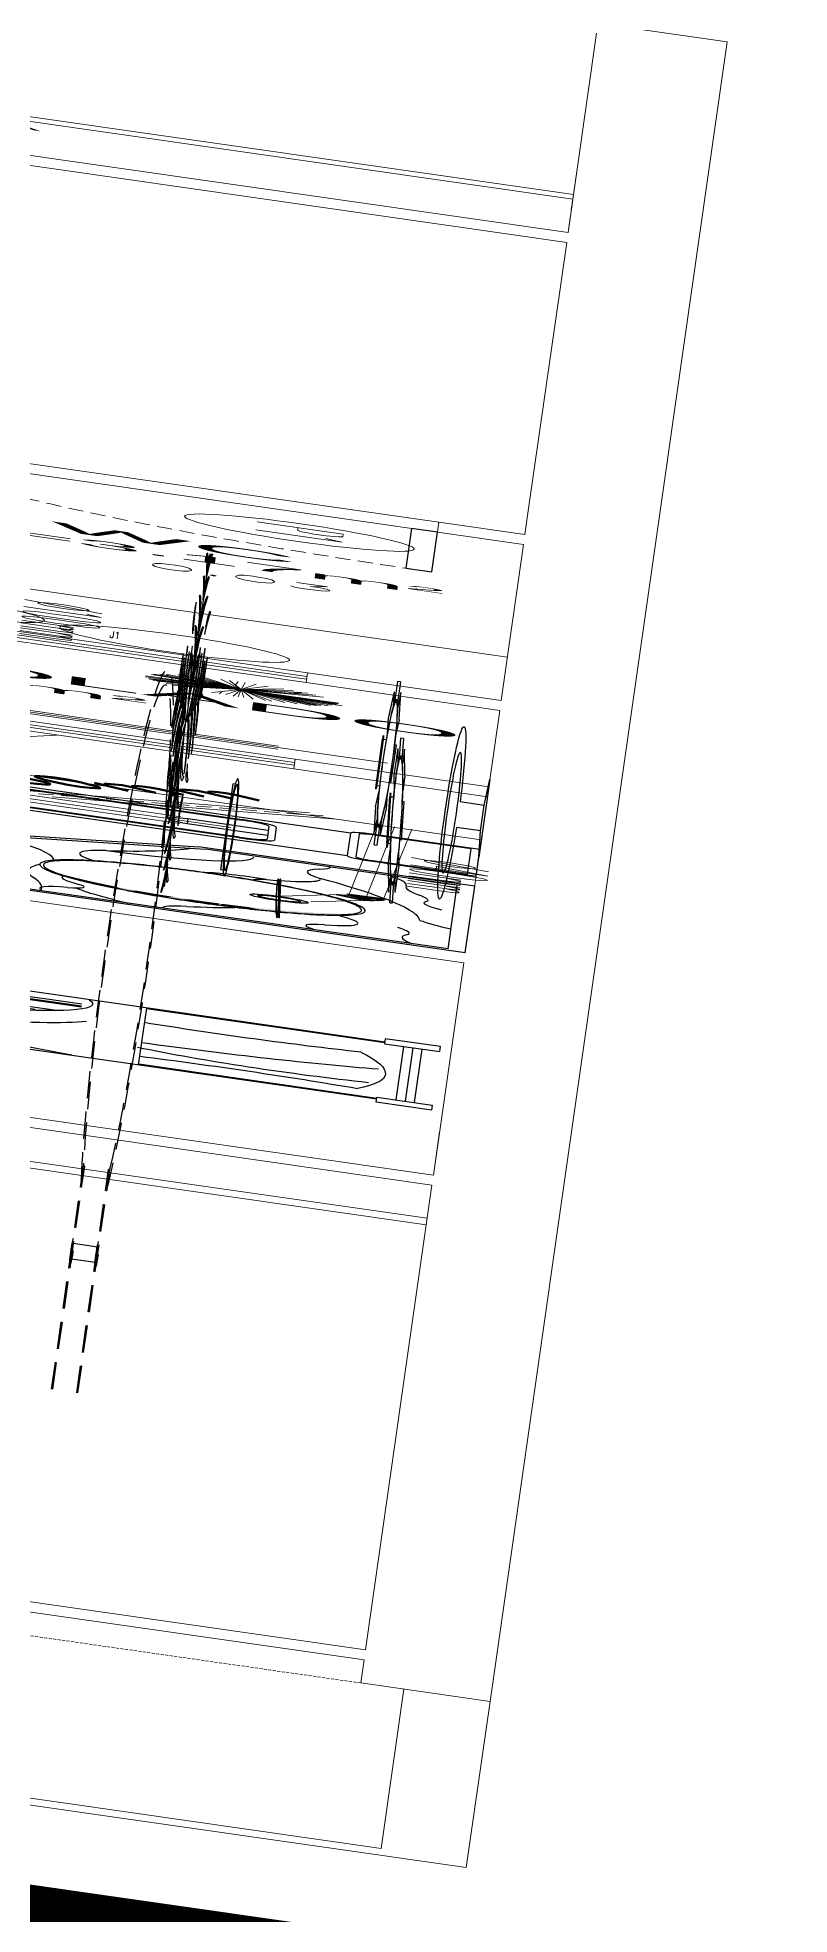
# Model space of a CAD drawing. Header units: millimetres. Extents: x -361192058 to 101130107379, y -14071650034 to 19218552450.
# Drawn here: x -135880.7 to -135829.4, y 40788.3 to 40916.4 of the extents above; entities that cross this region are included whole.
import ezdxf
from ezdxf.enums import TextEntityAlignment as Align

# ---------------------------------------------------------------- set-up
doc = ezdxf.new("R2010")
doc.units = ezdxf.units.MM
doc.header["$LTSCALE"] = 0.5
doc.linetypes.add('HIDDEN', pattern=[0.375, 0.25, -0.125])
doc.linetypes.add('HIDDEN2', pattern=[0.1875, 0.125, -0.0625])
for name, color, linetype in [('02', 2, 'Continuous'), ('08', 8, 'Continuous'), ('ARCO', 7, 'HIDDEN2'), ('CONEXAO_ESGOTO', 7, 'Continuous'), ('CONEXAO_ESGOTO_ES', 7, 'Continuous'), ('DETALHE_CONEXAO_EG', 3, 'Continuous'), ('DIVERSOS', 4, 'Continuous'), ('ESQUADRIA', 3, 'Continuous'), ('ESQUADRIAS', 3, 'Continuous'), ('FMPLANT', 3, 'Continuous'), ('MOBIL-I', 251, 'Continuous'), ('parede', 2, 'Continuous'), ('PISO', 8, 'Continuous'), ('TEXTO2', 3, 'Continuous'), ('TUBULAÇÃO_ESGOTO', 6, 'Continuous'), ('TXT_0', 7, 'Continuous'), ('TXT_1', 3, 'Continuous')]:
    doc.layers.add(name, color=color, linetype=linetype)
doc.styles.add('ADITIVOCAD', font='ROMANS.shx')
doc.styles.add('ROMANS', font='romans', dxfattribs={"height": 0.1})
doc.styles.add('SANSSERIF', font='sas_____.pfb', dxfattribs={"height": 1})
doc.styles.get("Standard").update_dxf_attribs({"font": 'txt.shx', "height": 0.12})

# ---------------------------------------------------------------- blocks, each defined once
blk = doc.blocks.new('ADC_PE_AB1')
blk.add_lwpolyline([(0, -0.0299999999999998), (1, -0.0299999999999998), (1, 0), (0, 0)], close=True)
at = {"flags": 8}
blk.add_attdef('$PORTA', text='', height=0.09, dxfattribs=at).set_placement((0.5, -0.1569109922127736), align=Align.MIDDLE)
blk = doc.blocks.new('CamaSolteiroP_20')
for p, q in [((-37.71956270235569, 0), (37.71956270235569, 0)), ((-37.71956270235569, -0.9999999999999787), (37.71956270235569, -0.9999999999999787)), ((-37.71956270235569, -1.999999999999979), (37.71956270235569, -1.999999999999979)), ((-40.00000000000004, -185.9057554082545), (-40.00000000000004, -4.094244591745564)), ((-38.99999999999988, -29.99999999999989), (-38.99999999999988, -4.094244591745536)), ((38.99999999999988, -4.094244591745536), (38.99999999999988, -29.99999999999989)), ((40.00000000000004, -4.094244591745535), (40.00000000000004, -185.9057554082545)), ((-40.00000000000004, -29.99999999999989), (40.00000000000004, -29.99999999999989)), ((37.71956270235569, -189), (-37.71956270235568, -189)), ((37.71956270235569, -190), (-37.71956270235568, -190))]:
    blk.add_line(p, q)
at = {"color": 8}
for p, q in [((28.35602131159458, -36.9874513194933), (28.35602131159458, -190)), ((29.75404420038519, -36.9874513194933), (29.75404420038519, -190)), ((32.55008997796569, -36.9874513194933), (32.55008997796569, -190)), ((18.56278252817471, -39.58878533754593), (18.56278252817471, -190)), ((15.76673675059421, -41.86257372250619), (15.76673675059421, -190)), ((14.36871386180361, -42.49520447615325), (14.36871386180361, -190)), ((40.00000000000004, -132.9274279183954), (-40.00000000000004, -132.9274279183954)), ((40.00000000000004, -134.3254508071858), (-40.00000000000004, -134.3254508071858)), ((40.00000000000004, -137.1214965847665), (-40.00000000000004, -137.1214965847665)), ((40.00000000000004, -149.2377023208743), (-40.00000000000004, -149.2377023208743)), ((40.00000000000004, -150.6357252096647), (-40.00000000000004, -150.6357252096647)), ((40.00000000000004, -153.4317709872454), (-40.00000000000004, -153.4317709872454))]:
    blk.add_line(p, q, dxfattribs=at)
for points in [[(-44.81749804576089, -4.094244591745536), (-37.71956270235569, -4.094244591745536), (-37.71956270235569, 1.903905212092383), (-44.81749804576089, 1.903905212092383)], [(44.81749804576089, -4.094244591745536), (37.71956270235569, -4.094244591745536), (37.71956270235569, 1.903905212092383), (44.81749804576089, 1.903905212092383)], [(-44.81749804576089, -185.9057554082545), (-37.71956270235569, -185.9057554082545), (-37.71956270235569, -191.9039052120924), (-44.81749804576089, -191.9039052120924)], [(44.81749804576089, -185.9057554082545), (37.71956270235569, -185.9057554082545), (37.71956270235569, -191.9039052120924), (44.81749804576089, -191.9039052120924)]]:
    blk.add_lwpolyline(points, close=True)
for centre, radius, start, end in [((-4.529821716553329, -117.9691416923179), 114.4378033811111, 76.90552775954748, 102.6215697211369), ((-69.40407697025393, -20.58545563459688), 42.35155287799545, 347.1561265481355, 19.71749017791981), ((54.91103181042497, -21.36802847251689), 36.66125926484777, 156.0862245379043, 193.6962526349088), ((34.46033096892124, -71.38170271252066), 35.54604959257573, 81.03420150990941, 186.0265666236501), ((31.92061128862013, -2.064174503613653), 80.07943920128189, 206.0885049585106, 245.8129645377194)]:
    blk.add_arc(centre, radius, start, end)
for centre, radius, start, end in [((2.003151582438996, -15.40217827446372), 23.73797418088142, 154.5853744824606, 219.1554242020393), ((35.50769830753442, -33.2436100810467), 44.85119415100306, 139.8835516511722, 175.8527849286101), ((21.79802666870945, -77.1087791593228), 42.73009215562221, 106.9145381374204, 138.5643813111101)]:
    blk.add_arc(centre, radius, start, end, dxfattribs=at)
blk = doc.blocks.new('ADC_CHUVEIRO')
for p, q in [((1.4210854715202e-14, 0.04500000000000881), (-1.4210854715202e-14, -0.04500000000000171)), ((0.03000000000000114, 0.01500000000000767), (1.4210854715202e-14, 0.04500000000000881)), ((0.3949820305226837, 0.01500000000000767), (0.03000000000000114, 0.01500000000000767)), ((0.03000000000000114, -0.01499999999999346), (0.03000000000000114, 0.01500000000000767)), ((-1.4210854715202e-14, -0.04500000000000171), (0.03000000000000114, -0.01499999999999346)), ((0.03000000000000114, -0.01499999999999346), (0.3952534250157242, -0.01499999999999346))]:
    blk.add_line(p, q)
blk.add_circle((0.4939821889179825, 0.000894375677127357), 0.07)
blk.add_arc((0.4939821889179825, 0.000894375677127357), 0.1, 189.1455934147513, 171.891028909501)
blk = doc.blocks.new('ADC_VASO_02')
blk.add_lwpolyline([(-0.1749999999999998, 0.1500000000000004), (-0.1749999999999998, 0.6000000000000005, -0.4142135623730941), (-0.1249999999999991, 0.6500000000000004), (0.1250000000000009, 0.6500000000000012, -0.4142135623730958), (0.1750000000000007, 0.6000000000000014), (0.1749999999999998, 0.1495803989154654)], format="xyb")
for points in [[(0.1387963752231434, 0.2753745622239574, -0.414213562373094), (0.09879637522314333, 0.2353745622239574), (-0.09481129086934548, 0.2353745622239565, -0.414213562373096), (-0.1348112908693446, 0.2753745622239565), (-0.1348112908693446, 0.5703745622239564, -0.414213562373108), (-0.09481129086934459, 0.6103745622239565), (0.09879637522314333, 0.6103745622239574, -0.414213562373108), (0.1387963752231434, 0.5703745622239573)], [(0.1302771549468318, 0.2753745622239574, -0.4142135623730933), (0.0987963752231434, 0.2438937825002689), (-0.09481129086934496, 0.2438937825002681, -0.4142135623730959), (-0.126292070593033, 0.275374562223956), (-0.126292070593033, 0.5703745622239573, -0.4142135623730938), (-0.09481129086934562, 0.6018553419476449), (0.09879637522314408, 0.6018553419476458, -0.4142135623730964), (0.1302771549468318, 0.5703745622239582)], [(-0.1699999999999999, 0.1500000000000004, 0.4142135623730951), (-0.2000000000000002, 0.1200000000000001), (-0.2000000000000002, 0), (0.2000000000000002, 0), (0.2000000000000002, 0.1200000000000001, 0.4142135623730951), (0.1700000000000008, 0.1500000000000004)], [(-0.1699999999999999, 0.1400000000000006, 0.4142135623731013), (-0.1900000000000004, 0.1200000000000001), (-0.1900000000000004, 0.009999999999999787), (0.1900000000000004, 0.009999999999999787), (0.1900000000000004, 0.120000000000001, 0.4142135623731013), (0.1700000000000008, 0.1400000000000006)]]:
    blk.add_lwpolyline(points, format="xyb", close=True)
blk.add_lwpolyline([(0.03625851103198752, 0.2438937825002687), (0.03625851103198752, 0.3374883386882557), (-0.03437616717845149, 0.3374883386882557), (-0.03437616717845149, 0.2438937825002684)])
blk.add_arc((0.0009411719267680138, 0.3214713402899579), 0.03877961680011989, 24.39507928478884, 155.6049207152112)
blk = doc.blocks.new('ADC_LAV_05')
for p, q in [((0, 0), (0, 0.5499999999999989)), ((0, 0.5499999999999989), (0.7704142486300265, 0.5499999999999989)), ((0.7704142486300265, 0.5499999999999989), (1.000000000000001, 0.3206326861936724)), ((0.02, 0.5299999999999989), (0.7621355529044604, 0.5299999999999989)), ((0.02, 0.02000000000000001), (0.02, 0.5299999999999989)), ((0.7621355529044604, 0.5299999999999989), (0.9800000000000009, 0.3123428383250261)), ((0.9799999999999999, 0.02000000000000043), (0.9800000000000009, 0.3123428383250261)), ((1, 0), (1.000000000000001, 0.3206326861936724)), ((0, 0), (1, 4.440892098500626e-16)), ((0.02, 0.02000000000000001), (0.9799999999999999, 0.02000000000000043))]:
    blk.add_line(p, q)
for points in [[(0.406156388942847, 0.1206061289023301, 0.08348499239855581), (0.4944006369626326, 0.1354436836098678, 0.09095892269951217), (0.5659873551384731, 0.175918464100465, 0.1040043671774558), (0.6156745466979272, 0.2389541821593966, 0.1155766854709207), (0.6321915090238965, 0.3094542539023308, 0.1155766854709217), (0.6156745466979272, 0.379954325645266, 0.1040043671774555), (0.5659873551384731, 0.4429900437041967, 0.09095892269951286), (0.494400636962637, 0.4834648241947921, 0.08348499239856211), (0.406156388942847, 0.4983023789023315, 0.08348499239855724), (0.3179121409230619, 0.4834648241947939, 0.09095892269951603), (0.2463254227472218, 0.4429900437041967, 0.1040043671774595), (0.1966382311877686, 0.379954325645266, 0.1155766854709269), (0.1801212688617984, 0.3094542539023308, 0.1155766854709234), (0.1966382311877686, 0.2389541821593948, 0.1040043671774535), (0.2463254227472218, 0.175918464100465, 0.09095892269950977), (0.317912140923061, 0.1354436836098678, 0.08348499239855652)], [(0.4061563889428469, 0.124802174703572, 0.08348499239855074), (0.4930283710960688, 0.1394089940337292, 0.09095892269949282), (0.5632970322024449, 0.1791385515008315, 0.1040043671774672), (0.611915162397167, 0.2408180035149237, 0.1155766854709435), (0.6279954632226546, 0.3094542539023308, 0.1155766854709553), (0.6119151623971644, 0.3780905042897448, 0.104004367177431), (0.5632970322024603, 0.4397699563038168, 0.0909589226994889), (0.4930283710960969, 0.4794995137709225, 0.08348499239858101), (0.406156388942847, 0.4941063331010896, 0.08348499239856479), (0.3192844067896139, 0.4794995137709284, 0.0909589226995064), (0.249015745683234, 0.4397699563038165, 0.1040043671774775), (0.2003976154885171, 0.3780905042897157, 0.1155766854709068), (0.1843173146630402, 0.3094542539023308, 0.1155766854709429), (0.2003976154885277, 0.2408180035149238, 0.1040043671774611), (0.2490157456832466, 0.1791385515008347, 0.09095892269951511), (0.3192844067896412, 0.1394089940337234, 0.08348499239853524)]]:
    blk.add_lwpolyline(points, format="xyb", close=True)
for radius in [0.03392963143975194, 0.025]:
    blk.add_circle((0.4055122309657762, 0.220624900438132), radius)
for centre, radius, start, end in [((0.499518227112409, 0.9176501012664513), 0.4342154356477145, 269.3247059375274, 295.890263790078), ((0.760040725206518, 0.3808930812666214), 0.1624252187937094, 113.3640698736809, 115.890263790071), ((0.05591296297869031, 1.396237600061828), 0.9038634506701244, 267.7228828166141, 278.9638056856531), ((0.2874749807488999, -0.07178888566945796), 0.5823137698800883, 78.24014965542679, 98.96380568565314), ((0.05520751349724851, 0.4019729018496969), 0.09257611338345212, 41.34869017438241, 101.814122702541), ((0.2200613640328308, 0.1635653191790647), 0.3026468495893339, 106.3242874828682, 131.3791593431231), ((0.1664670723652319, 0.4998844593842406), 0.05563104750406307, 221.3486901743822, 297.431789397938), ((0.2605325083435663, 0.3464555222111327), 0.1245416029649291, 78.9955016030195, 123.3332847485007), ((0.6508420008710871, 0.2793267480062749), 0.1756349622525387, 56.19075462004422, 116.2902251983957), ((1.138118200041061, 1.00695722789571), 0.7000842904430109, 236.190754620044, 255.5368718352318), ((0.9639288436148545, 0.4778456263420434), 0.2216852830612805, 193.7215991692558, 269.9714721386214), ((0.02055526355006698, 0.2349027565157078), 0.1167734268584221, 49.93431105305719, 90.2724453557871), ((0.3586361803349956, 0.6368750699146144), 0.4084697996884993, 229.9343110530571, 244.0852522584713), ((0.5983392579827171, 0.2550398072544784), 0.06408515354234498, 344.5868716611213, 58.11347958557191), ((0.6184297207840697, 0.189596525412802), 0.06388786952267127, 49.26608817352275, 86.83355694945848), ((0.7799112731014635, 0.32414195757769), 0.1475439216121286, 215.717480950391, 274.1894518077585), ((0.06408665379624257, 0.1144458840011264), 0.0712533676918837, 44.77019483887712, 118.1842615477384), ((0.3629931988183817, 0.8773771828427517), 0.8206482757035106, 280.1921801571228, 301.4107306273545), ((0.8603612323928207, 0.0319843876000947), 0.1608768636561153, 66.12599143595249, 115.6626493000705), ((0.9821730084737714, 0.3072052828756213), 0.1400959756305153, 246.1259914359536, 269.1112577879888), ((0.2056453652686074, 0.254873582327666), 0.1281427387169604, 224.7701948388763, 306.3581752937601), ((0.8722486262022073, 0.3474802187732866), 0.2695585022089375, 267.8834461557036, 293.5614753360434), ((-0.01551167987904289, 0.2327839558098495), 0.1743836619572402, 281.7499616039849, 286.3843365524438), ((0.09573177705111835, -0.1455707366364818), 0.2199859362700199, 78.10287149952269, 106.3843365524437), ((0.1688413449280408, 0.2014452181968078), 0.1346477928421587, 258.1028714995227, 296.1993609876866), ((0.3613404352545686, 0.8865700552242064), 0.829988539619461, 271.432090884429, 280.1921801571227), ((0.8510582050260949, -0.2258902054374725), 0.3042033624259011, 87.88344615570371, 109.267699936971), ((0.4584664722920575, -0.1421280582558913), 0.2131265742664639, 111.0014824664937, 130.472945581478), ((0.649458341327577, -0.06215657294179167), 0.1172818070105859, 74.30788061149771, 124.9939000338526), ((0.6879840446817411, 0.2406194151678545), 0.1899872970258366, 267.9474134984145, 289.267699936971)]:
    blk.add_arc(centre, radius, start, end)
for points in [[(0.2886383344387764, 0.4709828535960936), (0.2898667432866247, 0.4611283753957061), (0.3034715549867895, 0.4779116779713011), (0.2964762730990573, 0.466392462792693)], [(0.3034715549867895, 0.4779116779713011), (0.2964762730990573, 0.466392462792693), (0.3177513416465243, 0.483336757377776), (0.3049440952698665, 0.4731365667205445)], [(0.2583853867689285, 0.4523971120099901), (0.2647434065793917, 0.440618058339294), (0.2776876005316882, 0.4649960682267968), (0.2797414157647595, 0.4530641695428255)], [(0.2776876005316882, 0.4649960682267968), (0.2797414157647595, 0.4530641695428255), (0.2886383344387764, 0.4709828535960936), (0.2898667432866247, 0.4611283753957061)], [(0.2309666862387525, 0.4286865100824562), (0.2402888792678457, 0.4136858203738623), (0.2432712574572058, 0.440384501423071), (0.2513180805641104, 0.4270943029071086)], [(0.2432712574572058, 0.440384501423071), (0.2513180805641104, 0.4270943029071086), (0.2583853867689285, 0.4523971120099901), (0.2647434065793917, 0.440618058339294)], [(0.2049097886434308, 0.3949461248906401), (0.2213004575750319, 0.3827588194096485), (0.2176438510131713, 0.4133421975155462), (0.23356214611159, 0.4041402636790572)], [(0.2176438510131713, 0.4133421975155462), (0.23356214611159, 0.4041402636790572), (0.2309666862387525, 0.4286865100824562), (0.2402888792678457, 0.4136858203738623)], [(0.196638231187753, 0.3799543256452349), (0.2152397384510869, 0.3687669909677496), (0.2049097886434308, 0.3949461248906401), (0.2213004575750319, 0.3827588194096485)], [(0.190003062165824, 0.3645830316776619), (0.2107887226260901, 0.3551306728705423), (0.196638231187753, 0.3799543256452349), (0.2152397384510869, 0.3687669909677496)], [(0.1821098038063367, 0.3344997586695584), (0.2053956490177864, 0.3235794806578207), (0.1859390744958231, 0.3520327833027421), (0.2074857614553052, 0.3405855942469973)], [(0.1859390744958231, 0.3520327833027421), (0.2074857614553052, 0.3405855942469973), (0.190003062165824, 0.3645830316776619), (0.2107887226260901, 0.3551306728705423)], [(0.180128820891448, 0.3110025514380137), (0.2051745493776793, 0.3058778444590056), (0.1807917730867885, 0.3240279379461244), (0.2050338381723331, 0.3143539794654782)], [(0.1807917730867885, 0.3240279379461244), (0.2050338381723331, 0.3143539794654782), (0.1821098038063367, 0.3344997586695584), (0.2053956490177864, 0.3235794806578207)], [(0.1805751022832975, 0.2974602189950755), (0.2057499993239005, 0.2976040023423927), (0.180128820891448, 0.3110025514380137), (0.2051745493776793, 0.3058778444590056)], [(0.181337390043713, 0.2898440248828802), (0.2071812243443314, 0.2866806112123461), (0.1805751022832975, 0.2974602189950755), (0.2057499993239005, 0.2976040023423927)], [(0.1846857278373264, 0.2716642152421374), (0.210949566418972, 0.2697919850157442), (0.1815532244179456, 0.2881821353368332), (0.2075798899821164, 0.2843900186347819)], [(0.1893554169915421, 0.2561065555654469), (0.2132993020269782, 0.2621740316364543), (0.1846857278373264, 0.2716642152421374), (0.210949566418972, 0.2697919850157442)], [(0.1979354150546846, 0.2363855189202635), (0.2160331442752792, 0.254672086489931), (0.1893554169915421, 0.2561065555654469), (0.2132993020269782, 0.2621740316364543)], [(0.2064409781528691, 0.2214956850458032), (0.220872426305041, 0.2436177991194528), (0.1979354150546846, 0.2363855189202635), (0.2160331442752792, 0.254672086489931)], [(0.2176220180200756, 0.2055942806090361), (0.222028610240069, 0.241276110733871), (0.2064409781528691, 0.2214956850458032), (0.220872426305041, 0.2436177991194528)], [(0.2303267766617538, 0.1908888904942803), (0.231377685248261, 0.2247398591198344), (0.2176220180200756, 0.2055942806090361), (0.222028610240069, 0.241276110733871)], [(0.2433080081174523, 0.1784920026758137), (0.2402623848606091, 0.21184843140722), (0.2303267766617538, 0.1908888904942803), (0.231377685248261, 0.2247398591198344)], [(0.2571476208052763, 0.1674181319296064), (0.248201223732432, 0.201952855156442), (0.2433080081174523, 0.1784920026758137), (0.2402623848606091, 0.21184843140722)], [(0.2631867121271165, 0.1631127976846063), (0.2566923942577892, 0.1926704065521916), (0.2571476208052763, 0.1674181319296064), (0.248201223732432, 0.201952855156442)], [(0.2742134852027385, 0.1559787202257521), (0.2626784658336261, 0.1867943582876377), (0.2631867121271165, 0.1631127976846063), (0.2566923942577892, 0.1926704065521916)], [(0.2851263320554587, 0.1497612635853498), (0.2728986070642114, 0.1778240831615641), (0.2742134852027385, 0.1559787202257521), (0.2626784658336261, 0.1867943582876377)], [(0.2955758724178938, 0.144523222019294), (0.28387640886478, 0.1686825962844658), (0.2851263320554587, 0.1497612635853498), (0.2728986070642114, 0.1778240831615641)], [(0.3256292544359067, 0.1339139698505125), (0.2927764850924874, 0.1612712828431411), (0.2955758724178938, 0.144523222019294), (0.28387640886478, 0.1686825962844658)], [(0.2966144539687101, 0.1440387103993777), (0.3256292544359067, 0.1339139698505125), (0.2963889532762058, 0.1441433692324088), (0.3253747695949514, 0.132982190977498)], [(0.2963889532762058, 0.1441433692324088), (0.3253747695949514, 0.132982190977498), (0.3256130523138001, 0.1338546468864399), (0.3279308921947797, 0.1321940454513015)]]:
    blk.add_solid(points)
blk = doc.blocks.new('Adc_nivelpl')
h = blk.add_hatch()
h.set_pattern_fill('_U', color=256, scale=0.005, angle=45, style=0, double=1)
h.set_pattern_definition([(45, (-5.877251356752964, -3.516193633681341), (-0.003535533905932738, 0.003535533905932738), []), (135, (-5.877251356752964, -3.516193633681341), (-0.003535533905932738, -0.003535533905932737), [])])
h.paths.add_polyline_path([(0.1953835274855766, -0.08651460522138166, 0.4142135623730929), (0.08651460522138166, -0.1953835274855757), (0.1953835274855766, -0.1953835274855749)])
h.paths.add_polyline_path([(0.1953835274855766, -0.1953835274855757), (0.1953835274855766, -0.3042524497497698, 0.4142135623730941), (0.3042524497497698, -0.1953835274855757)])
for p, q in [((0.1953835274855766, 0), (0.1953835274855766, -0.3907670549711515)), ((0.8957507412484205, -0.1953835274855757), (0, -0.1953835274855757))]:
    blk.add_line(p, q)
blk.add_circle((0.1953835274855766, -0.1953835274855757), 0.1088689222641945)
at = {"flags": 8}
blk.add_attdef('NIVEL', (0.3641930709649657, -0.1500507892694136), '', height=0.1, dxfattribs=at)
blk = doc.blocks.new('A1194DB', base_point=(2.904964884412523, 11.04633552562905))
for p, q in [((2.904964884412523, 11.54633552562904), (2.904964884412523, 11.04633552562904)), ((2.412561007906421, 11.13315961446251), (2.904964884412525, 11.04633552562904)), ((3.397368760918626, 11.1331596144625), (2.904964884412522, 11.04633552562904)), ((2.991788973245988, 10.55393164912294), (2.904964884412523, 11.04633552562905))]:
    blk.add_line(p, q)
for centre, radius, start, end in [((2.811945009753041, 11.43202205730348), 0.1154047050699516, 36.28996974093533, 99.62432748791656), ((2.718351445361414, 11.29689782712122), 0.2597574039127745, 44.07628142091577, 73.37935627120683), ((2.997984759072006, 11.43202205730348), 0.1154047050699516, 80.37567251208344, 143.7100302590647), ((3.091578323463633, 11.29689782712122), 0.2597574039127745, 106.6206437287932, 135.9237185790842), ((2.811945009753041, 11.363808692243), 0.1154047050699516, 36.28996974093533, 99.62432748791656), ((2.718351445361414, 11.22868446206074), 0.2597574039127745, 44.07628142091577, 73.37935627120683), ((2.997984759072006, 11.363808692243), 0.1154047050699516, 80.37567251208344, 143.7100302590647), ((3.091578323463633, 11.22868446206074), 0.2597574039127745, 106.6206437287932, 135.9237185790842), ((2.695023350607151, 11.36206920368299), 0.0575199664874456, 139.7420026319024, 258.7475284924323), ((2.772915420818439, 11.40757754027998), 0.1250768517105466, 184.6180214874522, 228.2106414841061), ((2.760397273222825, 11.26161433016108), 0.1598380086826924, 25.24890602913005, 95.39371468892517), ((2.67618792899038, 11.16188300615833), 0.2679474959606237, 31.37119454615809, 75.03656803184475), ((3.049532495602222, 11.26161433016108), 0.1598380086826924, 84.60628531107483, 154.75109397087), ((3.133741839834666, 11.16188300615833), 0.2679474959606237, 104.9634319681552, 148.6288054538419), ((3.236135156493526, 11.26280993281977), 0.1154047050699516, 80.37567251208344, 143.7100302590647), ((3.329728720885153, 11.12768570263751), 0.2597574039127745, 106.6206437287932, 135.9237185790842), ((2.760397273222825, 11.1706631767471), 0.1598380086826924, 25.24890602913005, 95.39371468892517), ((2.67618792899038, 11.07093185274436), 0.2679474959606237, 31.37119454615809, 75.03656803184475), ((3.049532495602222, 11.1706631767471), 0.1598380086826924, 84.60628531107483, 154.75109397087), ((3.133741839834666, 11.07093185274436), 0.2679474959606237, 104.9634319681552, 148.6288054538419), ((2.71806055088293, 11.22608960206041), 0.1598380086826924, 164.6062853110748, 234.75109397087), ((2.830899531147494, 11.29170145446721), 0.2679474959606237, 184.9634319681552, 228.6288054538419), ((2.885714526725714, 11.20649281873418), 0.1558132994469489, 156.3654229914379, 256.5740615487343), ((2.978332070980905, 11.25585025236823), 0.2357261270456761, 176.8122114626894, 238.3335393568931), ((2.831597697844142, 11.25585025236823), 0.2357261270456761, 301.6664606431069, 3.187788537310591), ((2.924215242099333, 11.20649281873417), 0.1558132994469489, 283.4259384512658, 23.6345770085621), ((2.979030237677552, 11.29170145446721), 0.2679474959606237, 311.3711945461581, 355.0365680318448), ((3.091869217942119, 11.22608960206041), 0.1598380086826924, 305.2489060291301, 15.39371468892512), ((2.541290529508577, 11.20491598275387), 0.1154047050699516, 160.3756725120834, 223.7100302590647), ((2.69061427090983, 11.27362357426899), 0.2597574039127745, 186.6206437287932, 215.9237185790842), ((2.608467580279189, 11.19307085621859), 0.1154047050699516, 160.3756725120834, 223.7100302590647), ((2.757791321680441, 11.26177844773371), 0.2597574039127745, 186.6206437287932, 215.9237185790842), ((2.807629951910412, 11.21029610001337), 0.1598380086826924, 164.6062853110748, 234.75109397087), ((2.920468932174979, 11.27590795242017), 0.2679474959606237, 184.9634319681552, 228.6288054538419), ((2.750583529992889, 11.09310444921505), 0.1558132994469489, 3.425938451265721, 103.6345770085621), ((2.685893078901387, 11.01046480197245), 0.2357261270456761, 21.66646064310689, 83.18778853731061), ((3.059346238832157, 11.09310444921505), 0.1558132994469489, 76.36542299143788, 176.5740615487343), ((3.12403668992366, 11.01046480197245), 0.2357261270456761, 96.8122114626894, 158.3335393568931), ((2.889460836650068, 11.27590795242017), 0.2679474959606237, 311.3711945461581, 355.0365680318448), ((3.002299816914634, 11.21029610001337), 0.1598380086826924, 305.2489060291301, 15.39371468892512), ((3.052138447144607, 11.26177844773371), 0.2597574039127745, 324.0762814209157, 353.3793562712069), ((3.201462188545859, 11.19307085621859), 0.1154047050699516, 316.2899697409354, 19.62432748791655), ((3.119315497915219, 11.27362357426899), 0.2597574039127745, 324.0762814209157, 353.3793562712069), ((3.268639239316471, 11.20491598275387), 0.1154047050699516, 316.2899697409354, 19.62432748791655), ((2.508985066065726, 11.02170259525611), 0.1154047050699516, 116.2899697409353, 179.6243274879166), ((2.625804103671062, 10.90606685108139), 0.2597574039127745, 124.0762814209158, 153.3793562712068), ((2.576162116836338, 11.00985746872082), 0.1154047050699516, 116.2899697409353, 179.6243274879166), ((2.692981154441673, 10.8942217245461), 0.2597574039127745, 124.0762814209158, 153.3793562712068), ((3.116948614383373, 10.8942217245461), 0.2597574039127745, 26.6206437287932, 55.92371857908422), ((3.233767651988709, 11.00985746872082), 0.1154047050699516, 0.3756725120833989, 63.71003025906469), ((2.667852746417424, 10.94134699339228), 0.1598380086826924, 105.2489060291301, 175.3937146889251), ((2.751446128345007, 10.8410988156467), 0.2679474959606237, 111.3711945461581, 155.0365680318448), ((2.757422147444908, 10.92555349134523), 0.1598380086826924, 105.2489060291301, 175.3937146889251), ((2.841015529372491, 10.82530531359966), 0.2679474959606237, 111.3711945461581, 155.0365680318448), ((3.137317583601007, 10.5586989020728), 0.5401640986343955, 115.4772105697525, 156.6585014095502), ((2.83209844500427, 10.90242090922821), 0.1558132994469489, 83.42593845126571, 183.6345770085621), ((2.90224923137048, 10.82436302730073), 0.2357261270456761, 101.6664606431069, 163.1877885373106), ((2.808709924162921, 11.02759226711144), 0.05627916034555298, 114.2257495074279, 255.1278829095671), ((2.853464091426378, 11.04043485798738), 0.07800002917540338, 150.4397742742851, 228.6694261809984), ((2.907680537454569, 10.82436302730073), 0.2357261270456761, 16.81221146268941, 78.33353935689307), ((2.977831323820778, 10.90242090922821), 0.1558132994469489, 356.3654229914379, 96.57406154873432), ((2.968914239452555, 10.82530531359966), 0.2679474959606237, 24.96343196815527, 68.62880545384192), ((3.052507621380141, 10.92555349134523), 0.1598380086826924, 4.606285311074834, 74.75109397086996), ((3.05848364048004, 10.8410988156467), 0.2679474959606237, 24.96343196815527, 68.62880545384192), ((3.142077022407623, 10.94134699339227), 0.1598380086826924, 4.606285311074834, 74.75109397086996), ((2.758781797796795, 10.98052325253289), 0.08690995495404302, 144.9865381391191, 244.4033874630822), ((2.935421605993366, 11.06334956835928), 0.2500027958671817, 187.5758669654304, 215.894165784937), ((2.682992386084212, 11.043619872587), 0.2357261270456761, 286.8122114626894, 348.3335393568931), ((2.761050268011696, 10.97346908622079), 0.1558132994469489, 266.3654229914379, 6.574061548734316), ((3.065122177517658, 11.02708516794223), 0.1558132994469489, 193.4259384512658, 293.6345770085621), ((3.114479611151712, 11.11970271219742), 0.2357261270456761, 211.6664606431069, 273.1877885373106), ((2.563413920453153, 10.9045697560048), 0.0575199664874456, 139.7420026319024, 258.7475284924323), ((2.641305990664441, 10.9500780926018), 0.1250768517105466, 184.6180214874522, 228.2106414841061), ((2.915991672921791, 10.93386290473939), 0.1295146794314253, 161.4476717299706, 239.367228847979), ((3.222449422166575, 11.02161783735184), 0.4223717560477615, 185.4007400516308, 208.1390389575014), ((2.682489119163913, 10.88576840883995), 0.0575199664874456, 139.7420026319024, 258.7475284924323), ((2.760381189375201, 10.93127674543694), 0.1250768517105466, 184.6180214874522, 228.2106414841061), ((2.790966705603585, 10.86685937706027), 0.07657036214735144, 138.8744187014555, 278.9762644791896), ((2.857498599764009, 10.90362535926323), 0.124951845192461, 173.753635567401, 244.0970476132447), ((2.683934672383144, 10.98238617058901), 0.2679474959606237, 294.9634319681552, 338.6288054538419), ((3.134537311203653, 11.0618395733915), 0.2679474959606237, 221.3711945461581, 265.0365680318448), ((3.339067751865902, 11.13280646676406), 0.2597574039127745, 234.0762814209158, 263.3793562712069), ((3.270360160350777, 10.98348272536281), 0.1154047050699516, 226.2899697409353, 289.6243274879166), ((2.724901990272366, 10.81312024293034), 0.05700695811034514, 167.0577451775109, 302.8532526094818), ((2.75770792750451, 10.84525246405728), 0.08004373110491901, 185.1844907054935, 268.6539629962758), ((2.784182850128715, 10.89879278866143), 0.1598380086826924, 274.6062853110749, 344.75109397087), ((3.068925458796855, 10.94900059312693), 0.1598380086826924, 215.2489060291301, 285.3937146889251), ((3.208926839779905, 10.77477353576507), 0.0575199664874456, 101.2524715075678, 220.2579973680977), ((3.286818909991193, 10.72926519916808), 0.1250768517105466, 131.7893585158939, 175.3819785125478), ((2.699728174430184, 10.89281676956153), 0.2679474959606237, 294.9634319681552, 338.6288054538419), ((2.799976352175756, 10.80922338763394), 0.1598380086826924, 274.6062853110749, 344.75109397087), ((3.150330813250696, 10.97227017236401), 0.2679474959606237, 221.3711945461581, 265.0365680318448), ((3.084718960843896, 10.85943119209945), 0.1598380086826924, 215.2489060291301, 285.3937146889251), ((2.724901990272366, 10.7316477385493), 0.05700695811034514, 167.0577451775109, 302.8532526094818), ((2.75770792750451, 10.76377995967623), 0.08004373110491901, 185.1844907054935, 268.6539629962758), ((2.752851083329587, 10.83435179565819), 0.2597574039127745, 296.6206437287932, 325.9237185790842), ((2.868486827504304, 10.71753275805286), 0.1154047050699516, 270.3756725120834, 333.7100302590648), ((3.120407806517195, 10.89916196289696), 0.2597574039127745, 234.0762814209158, 263.3793562712069), ((3.05170021500207, 10.74983822149571), 0.1154047050699516, 226.2899697409353, 289.6243274879166), ((2.764696209864868, 10.76717474488758), 0.2597574039127745, 296.6206437287932, 325.9237185790842), ((2.880331954039585, 10.65035570728225), 0.1154047050699516, 270.3756725120834, 333.7100302590648), ((3.132252933052476, 10.83198491212635), 0.2597574039127745, 234.0762814209158, 263.3793562712069), ((3.063545341537351, 10.6826611707251), 0.1154047050699516, 226.2899697409353, 289.6243274879166)]:
    blk.add_arc(centre, radius, start, end)
blk = doc.blocks.new('ESCADA')
at = {"layer": '08', "linetype": 'HIDDEN'}
for p, q in [((-0.2200000000000273, 0.9100000000000036), (-0.2200000000000273, 0.6222131517762719)), ((-0.2000000000000455, 0.9100000000000036), (-0.2000000000000455, 0.6222131517762719)), ((0.1999999999998181, 0.9100000000000036), (0.1999999999998181, 0.6222131517762719)), ((0.2199999999999704, 0.9100000000000036), (0.2199999999999704, 0.6222131517762719)), ((-0.2000000000000455, 0.7422131517762764), (0.1999999999998181, 0.7422131517762764)), ((-0.2000000000000455, 0.7222131517762663), (0.1999999999998181, 0.7222131517762663)), ((-0.2200000000000273, 0.6222131517762719), (-0.2000000000000455, 0.6222131517762719)), ((0.1999999999998181, 0.6222131517762719), (0.2199999999999704, 0.6222131517762719))]:
    blk.add_line(p, q, dxfattribs=at)
for points in [[(-0.2100000000000364, 0.7222131517762663, 1), (-0.2100000000000364, 0.7422131517762764, 1)], [(0.2100000000000364, 0.7222131517762663, -1), (0.2100000000000364, 0.7422131517762764, -1)]]:
    blk.add_lwpolyline(points, format="xyb", close=True, dxfattribs=at)
for centre in [(-0.2100000000000364, 0.7322131517762857), (0.2100000000000364, 0.7322131517762857)]:
    blk.add_circle(centre, 0.0174616345337277, dxfattribs=at)
for radius, start, end in [(0.37, 126.4837370613662, 53.51626293863365), (0.35, 128.9448035940917, 51.05519640590822)]:
    blk.add_arc((0, 0.3500000000000014), radius, start, end, dxfattribs=at)
blk = doc.blocks.new('Ads_egD_cxs150x150x50-p')
for p, q in [((-0.02204999999999302, 0.09466999999999359), (-0.02204999999999302, 0.07062802276716695)), ((-0.02204999999999302, 0.09466999999999359), (0.02204999999999302, 0.09466999999999359)), ((0.02204999999999302, 0.09466999999999359), (0.02204999999999302, 0.07062802276716695)), ((-0.08253350350007338, 0.05135009444978778), (-0.05135009444977356, 0.08253350350008759)), ((-0.05135009444977356, 0.08253350350008759), (-0.03434984931530494, 0.06553325836563317)), ((0.05135009444978778, 0.0825335035001018), (0.03434984931530494, 0.06553325836563317)), ((0.05135009444978778, 0.0825335035001018), (0.0825335035001018, 0.05135009444978778)), ((-0.08253350350007338, 0.05135009444978778), (-0.06553325836563317, 0.03434984931530494)), ((0.0825335035001018, 0.05135009444978778), (0.06553325836563317, 0.03434984931530494)), ((-0.09466999999999359, 0.02205000000000723), (-0.07062802276716695, 0.02204999999999302)), ((-0.09466999999999359, -0.02204999999999302), (-0.09466999999999359, 0.02205000000000723)), ((0.1124025916710423, 0.02680300000000102), (0.06896462347464194, 0.02680300000000102)), ((0.1124025916710423, 0.02871871945423266), (0.1124025916710423, -0.02871871945423266)), ((0.1175277773846233, 0.03116400000000397), (0.1148478722168136, 0.03116400000000397)), ((0.1199730579303946, 0.02871871945423266), (0.1199730579303662, -0.02871871945423266)), ((0.1269099999999952, 0.02680300000000102), (0.1199730579303946, 0.02680300000000102)), ((0.1269099999999952, 0.02680300000000102), (0.1269099999999952, -0.02680300000000102)), ((-0.09466999999999359, -0.02204999999999302), (-0.07062802276716695, -0.02204999999999302)), ((-0.08253350350007338, -0.05135009444975935), (-0.06553325836563317, -0.03434984931530494)), ((0.08253350350008759, -0.05135009444975935), (0.06553325836563317, -0.03434984931530494)), ((0.1124025916710423, -0.02680300000000102), (0.06896462347464194, -0.02680300000000102)), ((0.1175277773845949, -0.03116400000000397), (0.1148478722168136, -0.03116400000000397)), ((0.1269099999999952, -0.02680300000000102), (0.1199730579303662, -0.02680300000001523)), ((-0.05135009444977356, -0.08253350350008759), (-0.08253350350007338, -0.05135009444975935)), ((0.08253350350008759, -0.05135009444975935), (0.05135009444977356, -0.08253350350008759)), ((-0.05135009444977356, -0.08253350350008759), (-0.03434984931530494, -0.06553325836563317)), ((-0.02204999999999302, -0.09466999999999359), (-0.02204999999999302, -0.07062802276716695)), ((0.02204999999999302, -0.09466999999999359), (0.02204999999999302, -0.07062802276716695)), ((0.05135009444977356, -0.08253350350008759), (0.03434984931530494, -0.06553325836563317)), ((0.02204999999999302, -0.09466999999999359), (-0.02204999999999302, -0.09466999999999359))]:
    blk.add_line(p, q)
for radius in [0.07399000000000001, 0.07203]:
    blk.add_circle((0, 0), radius)
for centre, start, end in [((0.1148478722168136, 0.02871871945423266), 90, 179.9999999999862), ((0.1175277773846233, 0.02871871945423266), 359.9999999999862, 90), ((0.1148478722168136, -0.02871871945423266), 180, 270), ((0.1175277773845949, -0.02871871945423266), 270, 0)]:
    blk.add_arc(centre, 0.002445280545771311, start, end)
blk = doc.blocks.new('Ads_egD_90j100-s')
for p, q in [((0.02671075350865237, 0.04978400000000249), (0.05880000000000507, 0.04978400000000249)), ((0.05880000000000507, -0.04978400000000249), (0.05880000000000507, 0.04978400000000249)), ((0.02671075350865237, -0.04978400000000249), (0.05880000000000507, -0.04978400000000249))]:
    blk.add_line(p, q)
for radius in [0.05649700000000207, 0.05002899999999997]:
    blk.add_circle((0, 0), radius)
blk = doc.blocks.new('Ads_egD_45j40-p')
for p, q in [((0.02302999999999855, 0.02234399999999681), (0.02161670493704548, 0.02136399999999838)), ((0.02694999999999936, 0.02234399999999681), (0.02302999999999855, 0.02234399999999681)), ((0.02302999999999855, 0.02234399999999681), (0.02302999999999855, -0.02234399999999681)), ((0.02694999999999936, -0.02234399999999681), (0.02694999999999936, 0.02234399999999681)), ((-0.03208426308955836, -0.0004850752518947843), (-0.03015671502667061, 5.622956209094809e-05)), ((-0.03015671502667061, 5.622956209094809e-05), (-0.02136398310983623, 0.008849241656363915)), ((5.65435198680575e-05, -0.03015702898444772), (-0.03015671502667061, 5.622956209094809e-05)), ((-0.02136400000000549, 0.008849258546533179), (-0.01970088485065702, 0.008849258546533179)), ((0.008849258546540284, -0.02136399999999838), (-0.02136398310983623, 0.008849241656363915)), ((-0.01970088485065702, 0.008849258546533179), (0.00767325854653933, -0.01852488485064896)), ((0.00884925854654739, 0.02136399999999838), (0.00767325854653933, 0.02018799999999032)), ((0.00767325854653933, -0.01852488485064896), (0.00767325854653933, 0.02018799999999032)), ((0.02161670493704548, 0.02136399999999838), (0.008849258546540284, 0.02136399999999128)), ((0.008849258546540284, 0.02136399999999128), (0.008849258546540284, -0.02136399999999838)), ((0.02161670493704548, 0.02136399999999838), (0.02161670493704548, -0.02136399999999838)), ((-0.03485612167180818, -0.003256933834144604), (-0.03208426308955836, -0.0004850752518947843)), ((-0.003256933834144604, -0.03485612167180818), (-0.03485612167180818, -0.003256933834144604)), ((-0.0004850752518947843, -0.03208426308955836), (-0.03208426308955836, -0.0004850752518947843)), ((5.65435198680575e-05, -0.03015702898444772), (0.008849258546540284, -0.02136399999999838)), ((0.00767325854653933, -0.01852488485064896), (0.008849258546540284, -0.02136399999999838)), ((0.02161670493704548, -0.02136399999999838), (0.008849258546540284, -0.02136399999999838)), ((0.02302999999999855, -0.02234399999999681), (0.02161670493704548, -0.02136399999999838)), ((-0.003256933834144604, -0.03485612167180818), (-0.0004850752518947843, -0.03208426308955836)), ((-0.0004850752518947843, -0.03208426308955836), (5.65435198680575e-05, -0.03015702898444772)), ((0.02694999999999936, -0.02234399999999681), (0.02302999999999855, -0.02234399999999681))]:
    blk.add_line(p, q)
blk.add_arc((0.01506317941366575, -0.03636573203293381), 0.05724807522966207, 97.41677474591725, 127.5832252540849)
blk = doc.blocks.new('Ads_egD_90j40-s')
for p, q in [((0.03430000000000177, 0.02234399999999681), (0.03232000000000568, 0.02136399999999838)), ((0.03822000000000259, 0.02234399999999681), (0.03430000000000177, 0.02234399999999681)), ((0.03430000000000177, 0.02234399999999681), (0.03430000000000177, -0.02234399999999681)), ((0.03822000000000259, 0.02234399999999681), (0.03822000000000259, -0.02234399999999681)), ((0.009575959064243023, 0.02018799999999743), (0.01744399999999757, 0.02018799999999743)), ((0.01912000000000091, 0.02136399999999838), (0.01743123525353951, 0.02017523525353937)), ((0.01743123525353951, 0.02017523525353937), (0.01743123525353951, 0.013978782977631)), ((0.01912000000000091, 0.01235111071928685), (0.01912000000000091, 0.02136399999999838)), ((0.03232000000000568, 0.02136399999999838), (0.01912000000000091, 0.02136399999999838)), ((0.03232000000000568, 0.02136399999999838), (0.03232000000000568, -0.02136399999999838)), ((0.009575959064243023, -0.02018799999999743), (0.01744399999999757, -0.02018799999999743)), ((0.01743123525353951, -0.02017523525353937), (0.01743123525353951, -0.013978782977631)), ((0.01912000000000091, -0.02136399999999838), (0.01743123525353951, -0.02017523525353937)), ((0.01912000000000091, -0.01235111071928685), (0.01912000000000091, -0.02136399999999838)), ((0.03232000000000568, -0.02136399999999838), (0.01912000000000091, -0.02136399999999838)), ((0.03430000000000177, -0.02234399999999681), (0.03232000000000568, -0.02136399999999838)), ((0.03822000000000259, -0.02234399999999681), (0.03430000000000177, -0.02234399999999681))]:
    blk.add_line(p, q)
for radius in [0.02234399999999997, 0.018424]:
    blk.add_circle((0, 0), radius)
blk = doc.blocks.new('APROVADO QUADRA 21.2 MBVII')
at = {"layer": '02', "color": 8, "lineweight": 18}
for p, q in [((4006.541708984295, 2441.388517252662), (4006.541708984295, 2447.288517252661)), ((4007.041708984295, 2441.388517252662), (4007.041708984295, 2447.288517252661)), ((4001.841708984298, 2444.888517252662), (4001.841708984298, 2441.388517252652)), ((4006.391708984328, 2441.388517252662), (4006.391708984328, 2444.888517252662)), ((4001.841708984298, 2441.388517252662), (3999.491708984297, 2441.388517252662)), ((4002.381708984328, 2441.388517252662), (4001.991708984297, 2441.388517252662)), ((4006.691708984297, 2441.388517252662), (4006.541708984297, 2441.388517252662)), ((4007.041708984295, 2441.388517252662), (4007.391708984297, 2441.388517252662))]:
    blk.add_line(p, q, dxfattribs=at)
at = {"layer": '02', "color": 8, "linetype": 'HIDDEN2', "lineweight": 18}
blk.add_line((4006.541708984273, 2441.388517252662), (4007.041708984273, 2441.388517252662), dxfattribs=at)
at = {"layer": '02', "lineweight": 18, "const_width": 0.1}
blk.add_lwpolyline([(3980.368680246516, 2439.589466029604), (4040.068680246517, 2439.589466029604), (4040.068680246517, 2482.639466029605), (3980.368680246516, 2482.639466029605)], close=True, dxfattribs=at)
at = {"layer": '08', "color": 8, "linetype": 'HIDDEN2', "lineweight": 18, "ltscale": 0.2}
blk.add_line((3984.691708984296, 2448.088517252662), (3984.691708984296, 2441.388517252662), dxfattribs=at)
at = {"layer": 'ARCO', "color": 8, "lineweight": 18}
blk.add_arc((4001.841708984297, 2441.488517252663), 0.5999999999994543, 89.99999999992184, 180.0000000000521, dxfattribs=at)
at = {"layer": 'CONEXAO_ESGOTO_ES', "lineweight": 18}
for centre, radius in [((3999.707714521842, 2442.046357998138), 0.1249999999824631), ((3999.707714521843, 2442.046357998137), 0.1249999999799911)]:
    blk.add_circle(centre, radius, dxfattribs=at)
at = {"layer": 'DIVERSOS', "color": 8, "lineweight": 18}
for p, q in [((3998.041708984296, 2442.513517252662), (3998.041708984296, 2441.613517252661)), ((3998.191708984296, 2442.513517252662), (3998.191708984296, 2441.613517252661)), ((3999.341708984296, 2441.613517252661), (3999.341708984296, 2442.513517252662)), ((3999.491708984297, 2442.513517252662), (3999.491708984297, 2441.613517252661))]:
    blk.add_line(p, q, dxfattribs=at)
at = {"layer": 'ESQUADRIA', "color": 8, "lineweight": 18}
for p, q in [((3998.096708984296, 2441.613517252661), (3998.096708984296, 2442.513517252662)), ((3998.136708984296, 2441.613517252661), (3998.136708984296, 2442.513517252662)), ((3999.396708984296, 2441.613517252661), (3999.396708984296, 2442.513517252662)), ((3999.436708984296, 2441.613517252661), (3999.436708984296, 2442.513517252662))]:
    blk.add_line(p, q, dxfattribs=at)
at = {"layer": 'FMPLANT', "color": 8, "lineweight": 18}
for p, q in [((3999.080683131998, 2441.756594806818), (3999.059817927736, 2441.792306299791)), ((3999.101786591134, 2441.685988047541), (3999.069770496484, 2441.793105685146)), ((3999.101786591134, 2441.685988047541), (3999.090754828183, 2441.797202535092)), ((3999.101786591134, 2441.685988047541), (3999.105623726073, 2441.797202535092)), ((3999.101786591134, 2441.685988047541), (3999.133562864849, 2441.790607605911)), ((3999.133562864849, 2441.790607605911), (3999.133562864849, 2441.790607605911)), ((3999.101786591134, 2441.685988047541), (3999.033917266896, 2441.772321665909)), ((3999.101786591134, 2441.685988047541), (3999.046867597315, 2441.783113368205)), ((3999.101786591134, 2441.685988047541), (3999.055860882329, 2441.788109526676)), ((3999.101786591134, 2441.685988047541), (3999.14759238947, 2441.788109526676)), ((3999.101786591134, 2441.685988047541), (3999.159463525689, 2441.781414674325)), ((3999.101786591134, 2441.685988047541), (3999.171454572374, 2441.772321665909)), ((3999.153016810847, 2441.770748569133), (3999.165459049032, 2441.774020359789)), ((3999.101786591134, 2441.685988047541), (3999.017969174804, 2441.758232499023)), ((3999.101786591134, 2441.685988047541), (3999.020966936476, 2441.764827428204)), ((3999.101786591134, 2441.685988047541), (3999.185484096995, 2441.760730578258)), ((3999.101786591134, 2441.685988047541), (3999.194357471542, 2441.748240182082)), ((3999.101786591134, 2441.685988047541), (3999.201432189087, 2441.737448479786)), ((3999.101786591134, 2441.685988047541), (3999.203350756557, 2441.729954242081)), ((3999.032462378465, 2441.707733254799), (3998.994946365169, 2441.709969608199)), ((3999.101786591134, 2441.685988047541), (3998.994946365169, 2441.703374679018)), ((3999.101786591134, 2441.685988047541), (3998.996025559371, 2441.719162539785)), ((3999.101786591134, 2441.685988047541), (3999.212344041571, 2441.710868916724)), ((3999.101786591134, 2441.685988047541), (3998.987032274356, 2441.670899648961)), ((3999.101786591134, 2441.685988047541), (3998.988950841826, 2441.694181747433)), ((3999.101786591134, 2441.685988047541), (3998.990030036028, 2441.688386203607)), ((3999.101786591134, 2441.685988047541), (3998.991948603498, 2441.681791274426)), ((3999.101786591134, 2441.685988047541), (3998.993987081434, 2441.656810482074)), ((3999.101786591134, 2441.685988047541), (3998.994946365169, 2441.649316244369)), ((3999.101786591134, 2441.685988047541), (3999.002021082713, 2441.634427692127)), ((3999.101786591134, 2441.685988047541), (3999.009935173525, 2441.620238602071)), ((3999.101786591134, 2441.685988047541), (3999.016889980602, 2441.604450741305)), ((3999.101786591134, 2441.685988047541), (3999.022885503945, 2441.596956503599)), ((3999.101786591134, 2441.685988047541), (3999.036915028567, 2441.592859653654)), ((3999.101786591134, 2441.685988047541), (3999.048786164785, 2441.584566030593)), ((3999.101786591134, 2441.685988047541), (3999.064734256876, 2441.580369257478)), ((3999.101786591134, 2441.685988047541), (3999.074806736092, 2441.568778169827)), ((3999.101786591134, 2441.685988047541), (3999.089675633982, 2441.575373099007)), ((3999.101786591134, 2441.685988047541), (3999.096630441059, 2441.573774328297)), ((3999.101786591134, 2441.685988047541), (3999.214382519507, 2441.700876599783)), ((3999.101786591134, 2441.685988047541), (3999.214382519507, 2441.682590659781)), ((3999.101786591134, 2441.685988047541), (3999.176490811982, 2441.600353891359)), ((3999.101786591134, 2441.685988047541), (3999.209346279899, 2441.656011096719)), ((3999.101786591134, 2441.685988047541), (3999.197355233214, 2441.626933454422)), ((3999.101786591134, 2441.685988047541), (3999.214382519507, 2441.670100263605)), ((3999.101786591134, 2441.685988047541), (3999.189441142402, 2441.616941137481)), ((3999.101786591134, 2441.685988047541), (3999.202391472822, 2441.637725156718)), ((3999.101786591134, 2441.685988047541), (3999.11065996568, 2441.572875019772)), ((3999.101786591134, 2441.685988047541), (3999.165459049032, 2441.591160959774)), ((3999.157651624171, 2441.693375077205), (3999.213303325305, 2441.690884282842)), ((3999.142886322408, 2441.63887503616), (3999.189441142402, 2441.61024628513)), ((3999.054108010471, 2441.617541574784), (3999.032838072694, 2441.599454582834))]:
    blk.add_line(p, q, dxfattribs=at)
at = {"layer": 'MOBIL-I', "color": 8, "lineweight": 18}
blk.add_line((3995.541708898565, 2443.06260027774), (3995.541709063575, 2441.558028819317), dxfattribs=at)
at = {"layer": 'parede', "color": 8, "lineweight": 18}
for p, q in [((4009.691708984296, 2448.238517252661), (4009.691708984296, 2441.238517252661)), ((3995.541708984296, 2441.388517252662), (3995.541708984296, 2443.288517252662)), ((3995.691708984296, 2441.388517252662), (3995.691708984296, 2442.738517252661)), ((3985.041708984297, 2441.388517252662), (3985.041708984296, 2442.502066130785)), ((3985.191708984296, 2441.388517252662), (3985.191708984293, 2442.502066130784)), ((4006.391708984328, 2442.238517252661), (4006.391708984328, 2441.388517252662)), ((4006.541708984273, 2442.238517252673), (4006.541708984273, 2441.388517252662)), ((3992.191708984296, 2441.388517252662), (3992.191708984296, 2442.136017252662)), ((3992.341708984296, 2441.388517252662), (3992.341708984296, 2442.136017252663)), ((3998.041708984296, 2441.388517252662), (3998.041708984296, 2441.613517252661)), ((3998.041708984296, 2441.613517252661), (3998.191708984296, 2441.613517252661)), ((3998.191708984296, 2441.388517252662), (3998.191708984296, 2441.613517252661)), ((3999.341708984296, 2441.388517252662), (3999.341708984296, 2441.613517252661)), ((3999.341708984296, 2441.613517252661), (3999.491708984297, 2441.613517252661)), ((3999.491708984297, 2441.388517252662), (3999.491708984297, 2441.613517252661)), ((4001.991708984297, 2441.488517252661), (4001.841708984296, 2441.488517252661)), ((4001.991708984297, 2441.388517252662), (4001.991708984297, 2441.488517252661)), ((4001.991708984297, 2441.388517252662), (4001.991708984297, 2441.488517252661)), ((3985.041708984297, 2441.388517252662), (3984.691708984296, 2441.388517252662)), ((3984.691708984296, 2441.388517252662), (3984.691708984296, 2441.238517252661)), ((3992.191708984296, 2441.388517252662), (3985.191708984296, 2441.388517252662)), ((3995.541708984296, 2441.388517252662), (3992.341708984296, 2441.388517252662)), ((3992.991708984297, 2441.388517252662), (3992.341708984296, 2441.388517252662)), ((3998.041708984296, 2441.388517252662), (3995.691708984296, 2441.388517252662)), ((3999.341708984296, 2441.388517252662), (3998.191708984296, 2441.388517252662)), ((4006.391708984328, 2441.388517252662), (4002.381708984328, 2441.388517252662)), ((4009.541708984297, 2441.388517252662), (4006.541708984273, 2441.388517252662)), ((4009.691708984296, 2441.238517252661), (3984.691708984296, 2441.238517252661))]:
    blk.add_line(p, q, dxfattribs=at)
blk.add_lwpolyline([(4001.841708984297, 2441.488517252662), (4001.841708984297, 2441.488517252662), (4001.991708984297, 2441.488517252661), (4001.991708984297, 2441.488517252661)], dxfattribs=at)
at = {"layer": 'PISO', "color": 8, "lineweight": 18}
for p, q in [((3982.191708984298, 2441.238517252661), (3982.191708984298, 2448.238517252661)), ((3982.291708984298, 2441.338517252662), (3982.291708984298, 2448.138517252662)), ((4007.111708984296, 2446.18954655977), (4007.111708984296, 2441.388517252662)), ((3991.591708984297, 2445.133517252662), (3991.591708984296, 2441.388517252662)), ((3991.691708984296, 2445.033517252662), (3991.691708984296, 2441.388517252662)), ((3995.891708984296, 2442.738517252661), (3998.041708984297, 2441.888517252662)), ((3997.391708984296, 2442.738517252661), (3997.391708984296, 2441.388517252662)), ((4000.141708984296, 2441.388517252662), (4000.141708984296, 2442.738517252661)), ((4001.841708984297, 2442.088517252662), (4001.841708984294, 2441.488517252662)), ((4001.991708984297, 2441.488517252661), (4001.991708984297, 2442.088517252662)), ((3984.691708984296, 2441.338517252661), (3982.291708984295, 2441.338517252662)), ((3984.691708984296, 2441.238517252661), (3982.191708984295, 2441.238517252661))]:
    blk.add_line(p, q, dxfattribs=at)
at = {"layer": 'PISO', "lineweight": 18}
blk.add_line((3997.402471105093, 2441.48943266509), (3996.310204030643, 2441.510101262114), dxfattribs=at)
at = {"layer": 'PISO', "color": 8, "lineweight": 18}
for centre in [(3999.639443015169, 2441.769298791793), (4001.541708984297, 2441.645428244875)]:
    blk.add_circle(centre, 0.1333333333333334, dxfattribs=at)
at = {"layer": 'TUBULAÇÃO_ESGOTO', "lineweight": 18}
for p, q in [((3998.2981235081197, 2447.384676796798), (3998.2981235081197, 2441.634709036008)), ((3998.34812350812, 2447.384676796798), (3998.34812350812, 2441.634709036008)), ((3996.997061280229, 2441.734167857392), (3996.997027560246, 2442.582144307239)), ((3997.046845280229, 2441.675367857392), (3997.046845280229, 2442.582144307239)), ((3997.096845280229, 2441.734167857392), (3997.096845280229, 2442.582144307239)), ((3997.1571446200883, 2441.915706762134), (3997.428686815166, 2441.588486140964)), ((3997.1186676160337, 2441.883776836374), (3997.3902098111116, 2441.556556215204)), ((3996.1342775546323, 2441.6084008525886), (3996.2886018916342, 2441.5383726751215)), ((3996.1177487669615, 2441.5719755979135), (3996.2720731039635, 2441.5019474204464)), ((3996.310582416079, 2441.530097682405), (3997.4028494905288, 2441.5094290853804)), ((3996.309825645207, 2441.490104841823), (3997.402092719657, 2441.469436244798))]:
    blk.add_line(p, q, dxfattribs=at)
at = {"layer": 'TUBULAÇÃO_ESGOTO', "linetype": 'ByBlock', "lineweight": 18}
blk.add_line((3998.32312350812, 2447.384676796798), (3998.32312350812, 2441.507799036008), dxfattribs=at)
at = {"layer": 'TUBULAÇÃO_ESGOTO', "linetype": 'HIDDEN2', "lineweight": 18}
blk.add_line((3997.13790611806, 2441.899741799253), (3997.409448313139, 2441.572521178084), dxfattribs=at)
at = {"layer": '08', "color": 8, "lineweight": 18, "xscale": 0.9, "yscale": 0.9, "zscale": 0.9, "rotation": 89.99999999999997}
blk.add_blockref('ESCADA', (3999.010708984296, 2441.772881292123), dxfattribs=at)
at = {"layer": 'DETALHE_CONEXAO_EG', "lineweight": 18, "xscale": -1}
for name, p, rotation in [('Ads_egD_90j100-s', (3997.046845280229, 2441.675367857392), 270), ('Ads_egD_90j40-s', (3996.096633786468, 2441.610895787208), 145.0307445660636), ('Ads_egD_cxs150x150x50-p', (3997.498166426599, 2441.488147929932), 314.9999999999954), ('Ads_egD_cxs150x150x50-p', (3998.32312350812, 2441.507799036008), 270), ('Ads_egD_45j40-p', (3996.286294103605, 2441.510101262114), 180.0365446947704)]:
    blk.add_blockref(name, p, dxfattribs=dict(at, rotation=rotation))
at = {"layer": 'ESQUADRIAS', "color": 8, "lineweight": 18}
ref = blk.add_blockref('ADC_PE_AB1', (4001.841708984297, 2441.488517252662), dxfattribs=dict(at, xscale=0.599999999999909, zscale=0.599999999999909, rotation=179.9999999999999))
ref.add_attrib('$PORTA', 'P1', dxfattribs={"layer": 'TXT_1', "height": 0.1, "rotation": 180, "flags": 8}).set_placement((4001.541708984297, 2441.645428244875), align=Align.MIDDLE)
at = {"layer": 'FMPLANT', "color": 8, "lineweight": 18, "xscale": 0.3884758565179709, "yscale": 0.3884758565179709, "zscale": 0.3884758565179709, "rotation": 270}
blk.add_blockref('A1194DB', (3998.515977329937, 2441.744022753599), dxfattribs=at)
at = {"layer": 'MOBIL-I', "color": 8, "lineweight": 18, "xscale": -0.01066999999966356, "yscale": 0.01067000000011831, "zscale": 0.01067, "rotation": 180.0000022437301}
blk.add_blockref('CamaSolteiroP_20', (3993.775860611012, 2441.421741775422), dxfattribs=at)
at = {"layer": 'MOBIL-I', "color": 8, "lineweight": 18}
for name, p in [('ADC_VASO_02', (3997.045904108302, 2441.388517252662)), ('ADC_LAV_05', (3995.691708984296, 2441.388517252662))]:
    blk.add_blockref(name, p, dxfattribs=at)
at = {"layer": 'MOBIL-I', "color": 8, "lineweight": 18, "xscale": -1, "rotation": 270}
blk.add_blockref('ADC_CHUVEIRO', (3997.716708984296, 2441.388517252662), dxfattribs=at)
at = {"layer": 'TXT_0', "color": 8, "lineweight": 18}
ref = blk.add_blockref('Adc_nivelpl', (4000.83715698653, 2442.089996728164), dxfattribs=dict(at, xscale=0.75, yscale=0.75, zscale=0.75, rotation=270))
ref.add_attrib('NIVEL', '0.03', (4000.724618894578, 2441.81685192494), dxfattribs={"height": 0.07500000000000001, "rotation": 270, "style": 'ADITIVOCAD', "flags": 8})
at = {"color": 0, "lineweight": 13, "flags": 8}
for p in [(4700.724657799739, 2280.112525715252), (4699.57378630139, 2277.896413499706), (4702.354563138892, 2276.195041239209), (4703.672243349308, 2274.084986290777), (4699.84447394329, 2272.219426909525), (4703.048818763617, 2270.137026470893), (4703.087746051807, 2267.980265113006), (4700.652340375649, 2261.521648881858), (4700.700742594171, 2257.15925950577)]:
    blk.add_attdef('NIVEL', p, '', height=0.07500000000000001, dxfattribs=at)
for rotation, width, p in [(90, 0.7999999999988884, (4700.820527907887, 2275.752076380495)), (270, 0.5999999999989389, (4703.843667029373, 2274.902076380496)), (90, 0.7999999999988884, (4701.5574890138, 2268.502076380494)), (180, 0.5999999999989389, (4651.181659436375, 2236.193129894172))]:
    blk.add_attdef('$PORTA', text='', height=0.09000000000014552, rotation=rotation, dxfattribs=dict(at, width=width)).set_placement(p, align=Align.MIDDLE)
for p in [(4654.175996555586, 2240.463010622155), (4648.499009965404, 2240.192322980255), (4637.801231937738, 2239.384456547896), (4633.43884256165, 2239.336054329374), (4656.392108771131, 2239.312139123806), (4652.474624295089, 2237.682233784653), (4646.416609526773, 2236.987978159928), (4644.259848168886, 2236.949050871738), (4650.364569346656, 2236.364553574237)]:
    blk.add_attdef('NIVEL', p, '', height=0.07500000000000001, rotation=270, dxfattribs=at)
at = {"color": 0, "lineweight": 13, "width": 0.7999999999988884, "flags": 8}
for p in [(4652.031659436374, 2239.216269015658), (4644.781659436374, 2238.479307909745)]:
    blk.add_attdef('$PORTA', text='', height=0.09000000000014552, dxfattribs=at).set_placement(p, align=Align.MIDDLE)
at = {"layer": 'CONEXAO_ESGOTO', "lineweight": 18, "style": 'ROMANS'}
for s, rotation, p in [(' %%C50mm', 311.1945878694245, (3997.3397503586, 2441.833317317674)), (' %%C100mm', 179.9494834866852, (3999.749321203226, 2441.947097035957)), (' %%C40mm', 179.9494834866852, (3996.798482703447, 2441.465182845328))]:
    blk.add_text(s, height=0.08999999999999998, rotation=rotation, dxfattribs=at).set_placement(p, align=Align.CENTER)
at = {"layer": 'DIVERSOS', "color": 8, "lineweight": 18, "insert": (3999.691944149224, 2441.844602298113), "char_height": 0.1010632948918633, "width": 0.3730783110131157, "attachment_point": 1, "rotation": 270}
blk.add_mtext('{\\C3;J1}', dxfattribs=at)
at = {"layer": 'PISO', "color": 8, "lineweight": 18, "style": 'SANSSERIF'}
blk.add_text('PROJEÇÃO DA COBERTA', height=0.06259835350931942, rotation=270, dxfattribs=at).set_placement((4006.919008567787, 2443.078397869174))
at = {"layer": 'TEXTO2', "color": 8, "lineweight": 18, "style": 'SANSSERIF'}
for s, p in [('PERGOLADO', (3998.819372111193, 2442.516178643999)), ('WC', (4001.063161447503, 2441.929549694165))]:
    blk.add_text(s, height=0.12312, rotation=270, dxfattribs=at).set_placement(p)
at = {"layer": 'TXT_0', "color": 8, "lineweight": 18, "style": 'SANSSERIF'}
for s, p in [('A=1.55m²', (3998.658210385175, 2442.390011274447)), ('A=3.17m²', (4000.901999721485, 2442.070160381935))]:
    blk.add_text(s, height=0.09849599999999999, rotation=270, dxfattribs=at).set_placement(p)

msp = doc.modelspace()

# ---------------------------------------------------------------- block references
at = {"layer": '02', "color": 0, "lineweight": 30, "xscale": -4.574818403918471, "yscale": -59.40450511825884, "zscale": 4.574818403918471, "rotation": 261.8606972171988}
msp.add_blockref('APROVADO QUADRA 21.2 MBVII', (5129.041144779691, 2225.201435725194), dxfattribs=at)

doc.saveas('drawing.dxf')
